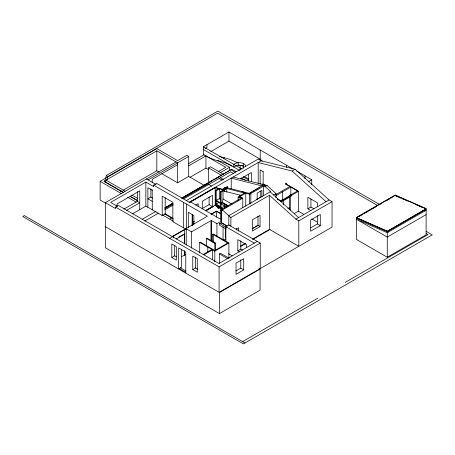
<?xml version="1.0" encoding="UTF-8"?>
<svg xmlns="http://www.w3.org/2000/svg" width="455" height="455" viewBox="0 0 455 455"><rect width="100%" height="100%" fill="white"/><g stroke="black" fill="none" stroke-linecap="round" stroke-linejoin="round"><path stroke-width="0.68" d="M192.232 225.578L192.311 215.164L192.311 224.844M293.1 169.004L228.962 131.973L203.345 146.766L203.345 154.546A69.786 40.29 60 0 0 218.969 161.053A69.786 40.29 60 0 1 231.953 166.041L231.953 166.012M206.962 144.679L206.962 147.414L205.154 148.455M216.466 205.12L215.619 204.904L215.619 190.383L218.815 188.535L219.424 188.888L219.424 199.216M219.424 188.888L216.227 190.736L216.227 205.256M222.438 209.419L219.424 207.679L218.355 208.299L218.355 206.769L217.951 207.002L217.001 206.041A0.967 0.557 -60 0 1 216.66 205.558L216.66 205.376A0.967 0.557 -60 0 0 216.455 204.932M217.951 207.002L217.609 206.394A0.967 0.557 -60 0 1 217.268 205.91L216.66 205.558M241.332 195.411L223.035 190.873L223.035 198.971L222.302 202.373L221.511 202.828L221.511 204.204L226.323 206.98M224.309 207.975L224.309 206.234L221.113 208.077L220.447 207.69L220.447 191.595L223.644 189.752L224.309 190.133L221.113 191.982L220.447 191.595M225.68 229.479L225.492 237.237L225.68 228.091M210.722 151.663L228.962 141.13L228.962 131.973M238.21 162.719L238.21 165.466L239.176 164.892M260.209 150.013L260.209 159.17L262.199 161.167M305.021 178.639L305.021 175.886M311.76 184.599L311.76 179.776L296.671 171.069M123.828 192.641L104.798 181.653L106.334 175.488L217.865 111.1L379.419 204.375M104.798 181.653L106.703 180.555L107.761 176.631L217.661 113.181L377.542 205.484M356.328 217.575L395.19 195.053L426.119 208.606L426.119 234.797L387.256 257.229L356.328 239.375L356.328 217.575L387.256 231.225L426.119 208.788L395.19 195.326L356.328 217.763L387.256 231.225M105.64 203.203L100.145 200.029L100.145 181.34L156.827 148.614L177.632 160.626L186.806 155.326L188.711 156.429L188.711 176.398L204.318 185.412M105.185 180.629L103.956 181.34L123.168 192.437M106.413 179.918L156.827 150.815L177.632 162.822L177.632 182.796L188.711 176.398M120.552 191.731L121.786 191.02M123.015 190.309L156.827 170.784L159.278 172.2M259.105 268.547L260.055 269.093L260.055 290.159L219.452 313.603L105.389 247.748L105.389 202.663L176.045 161.906M148.12 179.862L188.711 156.429M217.621 206.923L215.192 205.518L215.192 187.75L189.667 202.486L156.634 183.411L153.631 185.145L153.631 186.584L145.856 182.097L110.662 202.412L117.242 206.212M177.632 164.653L152.215 179.333L152.215 182.819M188.603 163.698L204.153 154.717M105.389 202.663L115.581 208.549L115.581 207.11L118.436 205.467L172.212 236.532L207.423 216.199L153.631 185.145M188.711 165.83L205.944 155.883L225.754 167.321L218.4 171.569M123.845 209.158L137.342 201.366L139.765 202.765L126.268 210.557M152.527 198.027L150.878 197.078L147.875 198.807L152.277 201.349M189.94 177.336L205.944 168.1L208.344 169.487M223.411 158.488L224.52 157.845A69.786 40.29 60 0 1 237.504 162.839L237.504 162.839M208.521 183.018L208.521 167.867L210.426 166.763L223.411 174.265M132.399 213.884L145.856 206.115L162.19 215.545L165.193 213.816L172.889 218.258M220.328 172.65L229.565 167.321L229.565 170.636M141.977 219.407L156.082 211.262M164.938 207.781L172.94 203.163M181.556 198.187L230.873 169.715L235.161 172.195M164.835 207.929L172.826 203.317M182.045 197.993L231.828 169.254L236.128 171.734M165.688 207.753L166.917 207.042M171.222 204.557L172.451 203.846M182.29 198.164L183.519 197.453M185.367 196.389L186.595 195.678M187.824 194.968L189.058 194.262M190.901 193.193L192.129 192.482M196.435 189.997L200.126 187.869M205.046 185.026L208.737 182.899M209.965 182.188L211.808 181.124M215.499 178.991L217.342 177.928M218.571 177.217L219.805 176.506M164.96 208.731L172.923 204.13M182.722 198.471L207.838 183.974L211.501 186.089M144.798 221.039L158.294 213.247M164.773 209.846L173.327 204.909M183.718 198.909L230.674 171.797L233.751 173.571M186.328 200.558L258.241 159.04L261.255 160.78L295.176 169.277L329.107 199.961L332.042 201.65L332.042 227.113L219.088 292.326L219.088 266.869L115.581 207.11M258.992 159.876L260.209 159.17L228.962 141.13M261.255 160.78L189.343 202.299L214.982 187.477L223.035 189.496L226.414 187.545L249.482 193.443M169.704 219.122L171.603 218.025M222.233 189.354L227.506 186.311L227.506 188.404M240.53 178.792L251.376 172.525L251.376 181.539M195.701 205.046L198.124 203.647L198.124 206.422M215.192 187.75L214.862 187.545L223.905 189.815L226.374 188.393L245.074 193.25M223.905 189.815L224.309 190.048L226.778 188.626L226.778 192.181M202.532 208.418L209.124 204.613L212.462 206.542L212.462 195.371L202.282 201.252L202.282 208.93M218.889 202.566L216.227 204.102L220.447 206.536M205.273 210.693L212.462 206.542M205.643 210.745L215.192 205.233L218.212 206.98M206.769 210.381L213.384 206.559M217.342 206.65L217.712 206.388M218.935 206.018L217.951 206.587L217.12 206.035M192.397 222.29L194.228 221.232M192.363 222.535L194.177 221.488M239.523 195.877L240.024 196.168L239.523 195.877L245.603 192.363M238.113 200.632L238.113 197.106L240.024 196.003M220.447 207.69L222.154 208.731A0.967 0.557 -60 0 0 222.245 209.072M249.164 193.261L263.934 184.736L265.419 185.105L249.619 194.228L245.763 193.261L238.932 197.203L242.788 198.164L242.788 207.753M192.482 224.44L194.313 223.382M261.972 184.554L263.195 183.848M211.052 214.191L216.483 211.052L220.738 213.509M169.692 238.352L186.249 228.791L191.527 231.84L211.308 220.419L216.921 223.661L221.63 220.937L221.63 210.381L242.788 198.164M211.052 214.476L216.483 211.336L220.738 213.793M241.599 197.868L242.788 198.556L241.599 197.874L220.442 210.085L220.442 220.254L221.63 220.937M250.096 193.091L251.933 192.027M253.156 191.322L254.385 190.611M255.608 189.906L257.445 188.842M258.673 188.137L259.896 187.432M263.513 195.872L263.513 186.203L265.151 186.613L267.051 185.515L275.963 193.574L275.963 197.641M258.201 183.763L258.201 162.543L292.121 171.04L295.176 169.277M178.889 237.072L183.16 234.604M176.159 239.011L184.696 234.086M256.597 199.392L260.76 196.987L260.76 191.009M226.163 229.041L219.657 225.282L219.657 223.542L221.164 222.677L227.079 226.089M227.039 225.953L221.716 222.882L221.164 223.2L221.164 222.677M225.851 241.548L225.851 226.698L228.814 224.986L230.884 226.175L230.884 217.541L269.462 195.269L295.869 219.151L298.804 220.84L332.042 201.65M273.586 194.945L275.963 193.574M275.747 194.638L289.863 186.487M276.122 195.548L290.842 187.05L290.842 195.536M171.797 257.485L176.301 260.089L176.301 246.559L171.797 243.96L171.797 257.485L174.635 255.846L176.324 256.825M212.701 242.071L212.701 234.291L213.253 233.972L228.905 243.004L228.905 258.565M199.717 253.037L199.717 242.43L200.274 242.106L214.811 250.5L227.79 243.004L212.701 234.291M206.485 245.592L206.485 238.517L207.042 238.198L215.391 243.021L215.391 250.802M308.115 181.886L311.76 179.776M181.329 256.722L185.731 254.55M280.507 200.803L282.743 199.512L283.567 199.984M289.505 209.749L289.505 195.61L297.581 190.941M289.693 195.718L282.936 199.62L282.936 200.263M280.547 201.684L283.533 199.961L283.533 204.864M282.657 200.513L282.657 201.155L282.618 200.49L291.319 195.513L290.495 195.036M282.618 201.133L291.319 196.156L291.28 195.491L298.372 191.396L286.576 184.588M236.173 229.166L238.602 227.762L238.602 231.231M206.485 238.517L214.84 243.34L215.391 243.021M223.559 240.268L226.004 238.858M203.254 254.453L211.899 249.459M203.931 254.84L212.576 249.852L212.576 259.748M252.081 228.774L257.985 225.362L260.05 226.55L260.05 215.38L252.371 219.81L252.371 230.986L260.05 226.55M252.633 228.495L258.11 225.333M287.896 208.549L289.664 207.531M199.717 242.43L214.811 251.143L228.905 243.004M219.515 263.82L219.515 253.918L220.584 253.304L228.609 257.934M192.778 269.605L197.277 272.198L197.277 258.673L192.778 256.074L192.778 269.605L195.616 267.961L197.868 269.263M294.328 213.526L298.372 211.194L303.633 214.237M240.416 246.127L245.256 243.334M252.519 239.142L269.462 229.36L298.804 246.303L298.804 220.84M240.604 246.502L245.524 243.664M252.906 239.404L270.122 229.462M317.556 206.934L317.556 202.856L307.876 197.271L307.876 208.828L310.93 207.065L313.956 208.811M246.661 247.548L246.661 244.756L237.823 239.66L237.823 250.83L240.797 249.112L242.566 250.131M257.257 241.395L218.952 263.513L172.53 236.714M295.869 219.151L329.107 199.961M219.088 266.869L260.232 243.112L260.232 268.575M236.02 270.873L240.758 268.137L243.732 269.855L243.732 258.685L236.031 263.126L236.031 274.302L243.732 269.855M310.714 227.796L317.345 223.968L320.28 225.657L320.28 214.487L310.628 220.061L310.628 231.231L320.28 225.657M105.389 226.687L219.452 292.537L260.055 269.093M358.733 216.739L362.988 214.282M364.205 213.577L368.465 211.12M369.676 210.42L370.893 209.715M372.11 209.016L373.936 207.963M375.153 207.258L376.365 206.559M380.625 204.102L381.836 203.396M386.096 200.939L389.742 198.835M390.959 198.135L392.176 197.43M388.473 230.782L423.741 210.42L424.93 210.938L424.93 209.84M426.119 210.25L387.256 232.687L356.328 219.225L387.256 237.083L426.119 214.646M242.612 341.614L317.8 298.201M345.123 282.43L427.967 234.598L426.125 233.534M215.977 204.983L217.268 205.91M233.131 177.018L267.051 185.515M221.63 210.381L220.442 210.085L221.63 210.773L220.527 210.034M238.113 197.106L241.463 197.948M245.694 166.092A6.444 3.72 0 0 0 243.414 163.487C240.348 162.202 236.515 162.276 233.807 164.352L233.807 167.087C236.509 165 240.348 164.955 243.414 166.234L241.776 165.29M400.986 198.215L395.19 195.69L395.19 195.053M402.277 198.778L404.211 199.62M405.502 200.177L407.43 201.019M415.807 204.665L417.741 205.506M419.032 206.069L422.9 207.753M424.185 208.31L426.119 209.152L387.256 231.589L356.328 218.127M426.108 231.328L432.25 234.871L243.402 343.9L22.75 216.512L24.337 215.596L244.989 342.985M286.576 184.309L298.372 191.117L298.372 211.194M263.115 171.666L260.141 169.948L260.141 184.247M289.505 195.61L290.33 196.082L290.29 210.187M289.528 195.815L290.159 196.179M203.345 146.766L242.106 169.141M307.876 208.828L310.901 210.574M203.345 149.496L239.535 170.403M262.347 186.015L231.225 178.115L231.225 188.723M217.45 160.325L229.565 167.321M244.113 176.347L248.413 178.826M243.129 176.79L248.646 179.975M241.127 177.831L245.427 180.316M277.101 198.835L281.292 201.252M311.766 218.929L317.124 222.023M277.539 199.216L281.184 201.32M208.521 167.867L221.648 175.442M220.419 177.717L223.45 179.469M242.003 191.316L243.704 192.3M219.162 178.445L222.194 180.197M226.374 188.393L226.778 188.626M215.619 190.383L216.227 190.736M223.035 198.971L232.056 204.181M220.63 199.256L219.424 198.556L216.227 200.405L220.447 202.839M228.319 205.842L222.302 202.373L222.302 202.708M223.507 203.402L227.716 205.836M221.511 202.828L227.523 206.303M216.227 201.064L220.447 203.499M216.227 204.761L220.447 207.196M161.724 173.611L177.632 182.796M216.66 205.467L217.268 205.819M221.488 208.254L222.154 208.64M221.289 207.725A0.967 0.557 -60 0 1 221.488 208.162L222.154 208.731M218.838 207.622L221.272 209.027M218.355 208.299L217.746 207.946L217.746 206.923M190.605 201.946L220.146 219.003M260.232 243.112L228.814 224.986L228.825 215.681L223.348 210.739L221.716 210.329L221.716 222.882M146.436 178.963L156.031 184.502M225.851 226.698L254.282 243.112M219.657 223.542L226.163 227.301M152.277 190.292L147.875 187.75L147.875 207.281M237.823 250.83L239.592 251.848M106.703 180.555L125.119 191.191M131.876 195.087L137.399 198.278M164.608 213.987L173.429 219.082M129.971 196.185L137.336 200.439M162.503 214.97L173.355 221.232M130.221 196.503L137.501 200.706M228.524 253.702L232.204 255.829M185.737 229.144L172.843 221.699L172.843 202.282L162.19 196.133L162.19 215.545M100.145 181.34L121.508 193.671M127.61 197.197L136.159 202.128M180.271 267.716L185.782 270.901M179.333 268.621L185.839 272.374M219.515 253.918L227.454 258.605M106.334 175.488L107.761 176.631M230.884 217.541L228.814 215.681L270.611 191.555L265.151 186.613M292.121 171.04L326.053 201.719M270.133 191.828L298.605 217.57M221.227 208.015L221.471 208.157A0.967 0.557 -60 0 1 222.154 208.549M220.561 207.628L220.806 207.77A0.967 0.557 -60 0 1 220.982 207.696M216.341 205.194L216.586 205.336A0.967 0.557 -60 0 1 217.268 205.728M388.451 230.901L388.451 231.999M387.256 231.038L387.256 257.229M317.345 215.585L317.345 223.968M310.93 198.909L310.93 207.065M286.542 165.216L286.542 167.321M282.595 191.811L282.595 200.297M269.462 195.269L269.462 229.36M263.195 171.592L263.115 185.287M261.926 196.998L261.926 190.349L257.166 193.096L257.166 199.745M257.985 216.284L257.985 225.362M250.807 193.54L250.807 203.897M249.619 194.228L249.619 203.891M248.367 174.254L248.367 181.187M245.763 193.261L245.763 206.024M243.414 163.487L243.414 168.333M240.797 240.735L240.797 249.112M240.758 259.76L240.758 268.137M240.143 165.631L240.143 170.119M236.537 228.649L236.537 230.037M224.491 187.363L224.491 188.757M224.309 190.048L224.309 191.475M224.309 205.683L224.309 207.816M223.064 226.613L223.064 239.95M222.171 209.436L221.83 208.834A0.967 0.557 -60 0 1 221.488 208.344M221.113 191.982L221.113 208.077M219.424 206.149L219.424 207.679M219.452 292.537L219.452 313.603M216.921 223.661L216.921 236.39M216.483 211.581L216.483 217.171M214.84 243.34L214.84 250.415M214.811 251.143L214.811 261.75M213.253 234.609L213.253 242.39M211.308 220.419L211.308 240.928M210.989 221.676L210.989 240.752M209.124 196.935L209.124 204.613M207.81 247.099L207.81 252.047M205.944 155.883L205.944 168.1M195.616 257.143L195.616 267.961M193.858 224.673L193.858 215.516L188.296 212.303L188.296 227.796M192.232 214.254L192.232 225.526M191.527 231.84L191.527 248.106M186.34 204.033L186.34 228.785M186.249 228.791L186.249 245.057M185.776 273.097L185.776 252.03L178.679 247.935L178.679 268.996L181.517 267.358L181.517 249.107M184.696 229.69L184.696 243.914M184.696 250.932L184.696 255.147M184.377 233.904L184.377 243.732M184.377 250.75L184.377 254.965M183.331 202.293L183.331 227.75M174.635 245.706L174.635 255.846M173.719 236.026L173.719 237.908M165.193 197.868L165.193 213.816M156.827 150.815L156.827 170.784M152.215 189.798L152.277 209.823M150.878 188.78L150.878 197.078M145.856 182.097L145.856 206.115M139.765 209.636L139.765 190.861L117.066 203.965L117.066 206.064M137.342 191.566L137.342 201.366M224.52 157.845A69.786 40.29 60 0 1 219.401 156.372M286.576 183.638L285.501 183.024L285.501 184.258L286.576 184.878L286.576 183.638"/></g></svg>
